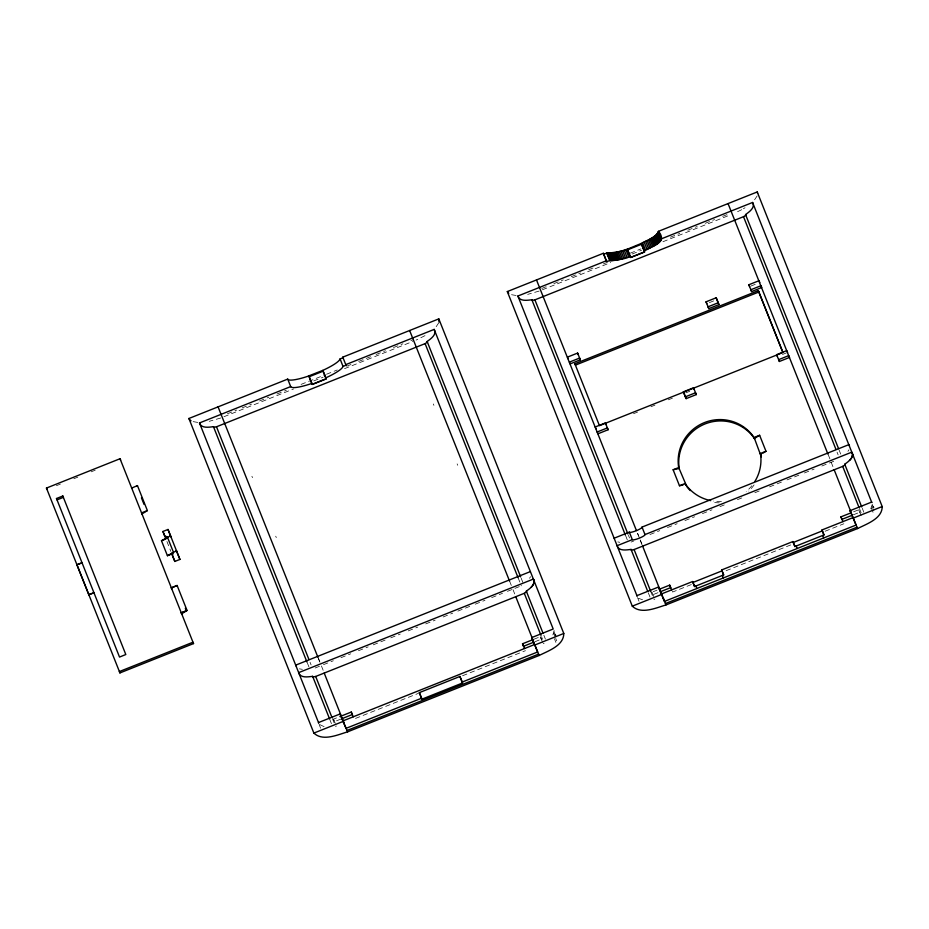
<?xml version="1.0" encoding="UTF-8"?>
<svg xmlns="http://www.w3.org/2000/svg" width="929" height="929" viewBox="0 0 929 929"><rect width="100%" height="100%" fill="white"/><g stroke="black" fill="none" stroke-linecap="round" stroke-linejoin="round"><path stroke-width="0.7" stroke-dasharray="4.64 3.48" d="M552.906 634.902L554.079 630.675L556.076 635.773M870.752 508.767L872.494 503.75L874.003 507.594M438.732 322.827L435.562 327.6M757.147 195.914L753.976 200.676M530.552 576.712L529.518 578.268M848.967 449.787L847.933 451.343M743.421 208.723L745.046 207.748M425.006 335.648L416.087 340.107M741.748 209.675L734.502 213.182M227.396 413.765L236.779 410.026M242.132 407.889L251.515 404.15M259.551 400.945L268.922 397.206M276.958 394.001L286.341 390.261M301.077 384.397L325.185 374.782M326.52 374.248L337.239 369.974M346.622 366.235L353.322 363.564M358.675 361.427L370.729 356.62M376.094 354.495L385.465 350.756M393.501 347.551L402.884 343.811M410.92 340.606L413.602 339.538M541.793 288.431L548.493 285.772M553.847 283.635L563.229 279.896M571.265 276.691L580.648 272.952M588.684 269.747L595.373 267.076M603.42 263.871L607.438 262.268M630.21 253.199L640.917 248.926M670.39 237.174L679.773 233.434M687.808 230.229L697.18 226.502M705.227 223.297L714.598 219.558M722.634 216.352L729.335 213.682M223.97 416.715L293.634 388.949M313.723 380.936L323.106 377.197M344.531 368.662L412.848 341.431M542.385 289.79L610.713 262.559M632.138 254.012L641.521 250.273M662.946 241.737L729.927 215.04M56.414 485.681L60.42 484.079M73.797 478.749L77.815 477.146M91.193 471.816L95.199 470.213M709.361 302.622L714.436 300.601M750.911 286.062L757.251 283.531M633.532 413.684L637.549 412.081M650.939 406.739L654.957 405.149M668.346 399.807L672.364 398.204M685.753 392.862L689.771 391.272M782.485 354.46L786.294 352.939M315.14 667.997L321.225 665.57M323.466 664.676L333.29 660.763M340.966 657.697L350.697 653.819M358.466 650.73L368.116 646.886M373.272 644.831L385.523 639.942M390.761 637.851L400.26 634.066M408.261 630.884L417.678 627.121M425.714 623.916L435.178 620.154M443.133 616.984L452.667 613.175M457.869 611.108L470.167 606.196M475.276 604.164L484.973 600.297M491.696 597.614L502.473 593.329M507.431 591.343L520.089 586.304M631.116 542.048L633.81 540.968M649.963 534.535L659.741 530.633M667.463 527.556L677.148 523.689M684.952 520.588L694.567 516.756M702.452 513.609L711.986 509.812M719.952 506.642L726.722 503.936M737.429 499.663L744.175 496.98M754.847 492.73L761.664 490.001M769.584 486.854L781.858 481.954M786.991 479.91L799.346 474.986M804.409 472.966L814.152 469.087M821.828 466.021L834.857 460.83M340.838 719.104L334.498 721.624L333.511 719.127L338.586 717.107M533.943 639.233L540.283 636.702L541.735 640.011M653.192 591.703L657 590.182M853.623 511.798L858.698 509.777L860.149 513.087M534.941 641.73L541.282 639.198L542.733 642.508M657.987 592.679L652.913 594.699L651.926 592.203L654.364 598.009M853.356 514.805L859.697 512.274L861.148 515.583M335.52 726.397L336.426 726.025M355.528 718.419L418.41 693.348M462.561 675.755L525.454 650.683M543.21 643.6L544.127 643.24M653.935 599.472L654.852 599.1M691.339 584.562L672.608 592.028L671.667 589.88M726.13 570.696L791.682 544.557M825.138 531.225L843.869 523.759M539.134 291.067L527.672 294.4M220.719 417.992L209.257 421.325M516.118 295.492L511.275 294.656M197.703 422.416L192.86 421.58M302.366 669.344L299.417 668.845M619.713 542.315L617.831 541.921M642.531 599.739L638.502 598.334M324.105 726.664L319.146 724.318M433.32 403.976L433.913 405.334M457.126 463.896L457.718 465.255M251.91 476.287L252.502 477.645M275.716 536.207L276.308 537.566M333.511 719.127L335.95 724.934M872.528 505.051L873.527 507.548M872.134 506.468L874.119 511.461M871.321 507.977L874.294 515.467M839.096 450.019L840.699 454.06M862.263 508.279L863.831 512.227M837.052 452.168L838.121 454.85M859.406 508.43L861.497 513.691M858.698 509.777L859.697 512.274M828.215 454.618L830.886 461.341M831.2 462.294L833.685 468.53M637.724 533.664L639.86 539.041M640.395 540.388L641.997 544.417M637.503 533.258L638.571 535.952M640.139 539.888L642.125 544.882M628.445 535.313L629.514 538.007M650.799 591.587L652.367 595.524M625.716 535.87L627.319 539.912M648.291 592.783L650.149 597.405M637.526 597.521L639.013 601.26M554.114 631.975L557.086 639.466M553.719 633.392L555.205 637.131M555.705 638.386L556.703 640.882M554.392 638.653L555.879 642.392M521.215 578.291L522.818 582.332M543.848 635.204L545.416 639.152M518.103 577.745L521.308 585.816M541.514 636.667L542.559 639.303M540.283 636.702L541.282 639.198M509.58 581.136L512.46 588.266M512.994 589.601L515.13 594.99M318.241 657.895L320.911 664.618M321.446 665.965L323.582 671.342M318.554 658.847L319.622 661.529M310.031 662.238L311.099 664.932M332.385 718.512L334.475 723.761M307.302 662.795L308.904 666.836M329.876 719.708L331.444 723.645M319.111 724.446L320.598 728.185M166.918 541.468L170.878 551.454M751.898 485.704A41.515 40.83 -23.7 0 1 746.231 491.511M721.438 501.393A41.515 40.83 -23.7 0 1 713.333 501.068M754.104 484.892A41.515 40.83 -23.7 0 1 748.832 491.058M719.313 502.821A41.515 40.83 -23.7 0 1 711.254 501.974"/><path stroke-width="1.39" d="M644.261 251.12L641.219 243.456C646.944 239.984 655.769 237.952 658.452 231.321L757.228 191.955L882.202 506.549C882.271 518.707 866.734 523.886 857.583 528.555L666.023 604.918C655.886 607.949 641.173 614.684 632.289 606.161L507.315 291.567L603.351 253.292L606.567 261.351C614.139 259.911 622.72 260.027 630.234 256.52L630.686 257.53L644.633 251.968L644.192 250.958C651.043 246.475 668.381 242.852 658.452 231.321M438.999 321.957L438.813 318.879L342.778 357.154L346.006 365.213L343.01 366.456A28.137 5.075 -21.7 0 1 327.159 377.232L325.777 377.871L326.218 378.893L312.272 384.455L311.819 383.433L310.367 383.932A28.137 5.075 -21.7 0 1 290.696 386.592L199.491 422.95C201.233 428.594 208.862 427.259 213.461 426.666L213.751 427.34L216.492 426.783L425.099 343.625L427.433 342.162L427.143 341.489C430.777 338.864 437.176 334.452 434.18 329.4L345.751 364.644L346.006 365.213M533.06 584.968L534.314 581.368L533.362 579.081L298.673 672.631C300.276 678.333 308.184 676.881 312.643 676.335L312.945 677.02L315.686 676.463L524.281 593.306L526.627 591.843L526.325 591.169C529.89 588.521 535.673 584.736 533.757 579.591M851.475 458.043L852.729 454.444L851.777 452.156L645.005 534.581A6.828 1.231 -21.7 0 1 639.14 538.239A6.828 1.231 -21.7 0 1 632.312 539.633L617.088 545.706C618.691 551.408 626.599 549.956 631.058 549.411L631.36 550.096L634.101 549.538L842.696 466.381L845.042 464.918L844.74 464.245C848.305 461.597 854.088 457.811 852.183 452.667M342.778 357.154L343.022 357.723L340.026 358.966A28.137 5.075 -21.7 0 1 324.186 369.742L322.804 370.381L325.847 378.045M531.063 587.36L532.491 585.758M849.478 460.436L850.918 458.833M838.562 448.672L745.557 214.564C749.192 211.94 755.591 207.527 752.595 202.476L661.378 238.834M136.76 486.041L137.457 485.6L147.374 510.578L141.998 513.934M174.849 561.441L172.446 555.472L173.351 552.023L167.406 537.043L164.654 535.87L162.947 531.481L168.021 529.46L179.924 559.421L174.849 561.441L171.528 553.161L171.877 553.951L167.429 555.716L161.483 540.736L170.495 535.801L170.994 536.95M167.429 555.716L176.452 550.781L176.951 551.931M606.567 261.351L606.323 260.782L517.906 296.026C519.648 301.67 527.277 300.334 531.876 299.742L532.178 300.415L534.907 299.858L743.514 216.701L745.848 215.238L745.557 214.564M181.678 613.802L187.054 610.446L177.125 585.479L171.354 587.941M762.883 453.143L765.984 451.262L759.632 435.283L754.464 438.407L761.304 456.847M322.804 370.381L307.383 376.442A28.137 5.075 -21.7 0 1 287.723 379.102L188.901 418.491L313.874 733.086C322.758 741.609 337.471 734.874 347.609 731.843L539.168 655.479C548.319 650.811 563.845 645.632 563.787 633.473L438.813 318.879M614.115 538.216L629.339 532.143A6.828 1.231 -21.7 0 0 636.168 530.749A6.828 1.231 -21.7 0 0 642.02 527.091L848.804 444.666L849.489 445.734M603.595 253.861C611.177 252.549 619.991 252.223 627.33 249.193L641.219 243.456M120.027 458.729L193.522 643.588L119.946 672.921L46.45 488.062L120.027 458.729L120.619 460.087M56.483 498.513L62.824 495.993L63.416 497.34L57.075 499.872L56.483 498.513L119.527 657.07L125.81 654.527L62.824 495.993M137.457 485.6L131.686 488.062M147.374 510.578L141.545 512.901L142.195 514.387M708.804 308.625L706.028 301.832L716.178 297.779L716.967 299.591L718.953 304.584L708.804 308.625L708.014 306.825L718.163 302.773L718.953 304.584M751.619 291.567L750.829 289.755L760.979 285.714L761.768 287.514L751.619 291.567L748.844 284.762L758.993 280.721L759.783 282.521M578.372 354.832L577.606 353.078L567.456 357.119L568.223 358.884M580.358 359.825L570.209 363.878L569.442 362.113L579.591 358.071L580.358 359.825L577.606 353.078M758.308 290.638L782.903 352.555L599.46 425.668L574.865 363.75L758.308 290.638L782.427 351.208M758.9 291.985L575.457 365.109L574.865 363.75M88.754 594.572L93.922 592.772L88.859 594.792L76.852 564.611L82.031 562.811L78.222 564.321M161.483 540.736L165.919 538.971L162.947 531.481M177.125 585.479L171.296 587.802L171.76 588.835M606.149 424.739L605.36 422.939L595.21 426.98L596 428.792M693.522 387.788L696.297 394.593L686.148 398.634L683.372 391.841L693.522 387.788L694.323 389.599M779.396 361.474L778.607 359.662L788.744 355.621L789.545 357.421L779.396 361.474L776.621 354.669L786.77 350.628L787.56 352.428M685.358 396.834L695.507 392.781L696.297 394.593M608.135 429.732L597.986 433.785L597.196 431.973L607.345 427.932L608.135 429.732L605.36 422.939M187.054 610.446L181.213 612.768L181.875 614.255M181.283 612.896L186.357 610.876L185.312 608.251M683.047 484.961L679.471 485.751L673.13 469.772L678.693 467.554L678.402 465.545A41.515 40.83 -23.7 0 1 704.472 422.567A41.515 40.83 -23.7 0 1 752.896 435.852L754.662 438.86L753.5 437.199A41.515 40.83 -23.7 0 0 705.076 423.926A41.515 40.83 -23.7 0 0 678.994 466.904L679.285 468.901L678.693 467.554M754.069 437.513L759.632 435.283M679.471 485.751L685.045 483.533L686.206 485.193A41.515 40.83 -23.7 0 0 710.662 500.615M754.987 481.268A41.515 40.83 -23.7 0 0 760.712 455.489L760.41 453.491L765.984 451.262M530.389 571.59L295.701 665.141L295.805 665.768M318.624 723.192L318.508 722.565L340.084 713.96L346.076 728.336L421.557 698.248L421.952 699.154L462.549 682.978L459.925 676.451L419.327 692.639L421.557 698.248M539.168 655.479L531.632 637.608L553.196 629.014L434.18 329.4M637.039 596.267L636.934 595.64L658.498 587.035L661.518 593.921L692.593 581.542L694.578 586.536L723.656 574.935L721.67 569.941L792.913 541.549L794.899 546.542L823.977 534.953L821.991 529.96L853.077 517.569L856.05 525.059L664.49 601.411L661.471 593.573M857.583 528.555L850.047 510.683L871.623 502.09L872.017 502.601M339.851 716.607L351.267 712.055L353.252 716.805M533.664 642.241L523.515 646.282L522.528 643.785L532.677 639.744M659.532 589.172L669.681 585.131L671.667 589.88M852.079 515.316L841.929 519.357L840.942 516.861L851.092 512.82M342.116 718.593L352.254 714.552L351.267 712.055M660.531 591.668L670.68 587.627L669.681 585.131M343.103 720.846L534.663 644.494L537.636 651.984L462.154 682.072L459.925 676.451M313.874 733.086L343.056 721.45L347.609 731.843M534.616 645.098L563.787 633.473M632.289 606.161L661.471 594.525L666.023 604.918M853.031 518.173L882.202 506.549M692.999 582.437L722.065 570.847M793.32 542.455L822.386 530.865M347.016 730.484L538.576 654.132M665.431 603.56L856.991 527.207M673.13 469.772L679.087 468.448L686.798 486.541A41.515 40.83 -23.7 0 0 690.282 490.593M190.352 420.303L191.072 420.791M508.767 293.378L507.315 291.567M189.748 419.757L188.901 418.491M659.95 235.072L658.429 232.053L661.425 239.531M850.047 510.683L853.077 517.569M748.844 284.762L749.633 286.573M776.621 354.669L777.41 356.481M840.942 516.861L842.928 521.61M706.028 301.832L706.818 303.632M760.41 453.491L761.002 454.838M683.372 391.841L686.148 398.634M685.045 483.533L685.637 484.88M531.632 637.608L534.663 644.494M522.528 643.785L524.513 648.535M193.522 643.588L192.93 642.241L119.353 671.562L119.946 672.921M46.45 488.062L47.042 489.409M462.154 682.072L462.549 682.978M658.452 231.681L661.46 239.159M419.327 692.639L421.952 699.154M176.452 550.781L179.924 559.421M752.595 202.476L871.623 502.09M844.74 464.245L861.74 506.967M743.514 216.701L835.984 449.473M842.696 466.381L858.884 507.118M827.994 454.223L728.046 203.579M834.172 469.784L851.452 513.261M821.991 529.96L823.977 534.953M822.711 535.452L823.698 537.949M716.178 297.779L718.163 302.773M796.176 546.031L797.163 548.528M792.913 541.549L794.899 546.542M658.301 232.447L661.274 239.949M658.046 232.9L661.018 240.39M657.674 233.388L660.647 240.878M657.198 233.922L660.171 241.412M656.606 234.48L659.59 241.97M655.92 235.072L658.893 242.562M655.131 235.687L658.104 243.177M654.248 236.326L657.221 243.816M653.261 237L656.246 244.49M652.193 237.685L655.166 245.175M651.032 238.393L654.016 245.883M649.801 239.113L652.773 246.603M648.488 239.845L651.461 247.335M647.107 240.576L650.079 248.066M645.655 241.331L648.639 248.821M644.157 242.074L647.13 249.564M642.601 242.817L645.574 250.307M627.261 249.018L630.315 256.683M625.798 249.518L628.782 257.008M624.16 250.04L627.133 257.53M622.546 250.54L625.519 258.03M620.967 250.993L623.951 258.494M619.446 251.422L622.43 258.912M617.982 251.794L620.955 259.284M616.577 252.131L619.55 259.621M615.23 252.421L618.215 259.911M613.964 252.665L616.949 260.155M612.78 252.862L615.753 260.352M611.677 253.013L614.65 260.503M610.655 253.106L613.639 260.596M609.738 253.164L612.71 260.654M608.913 253.164L611.886 260.654M608.181 253.118L611.154 260.608M607.554 253.025L610.527 260.515M607.043 252.885L610.016 260.375M606.521 252.688L609.598 260.19M603.351 253.292L606.323 260.782M721.67 569.941L723.656 574.935M722.39 575.446L723.377 577.943M695.844 586.025L696.843 588.521M692.593 581.542L694.578 586.536M642.02 527.091L645.005 534.581M661.227 592.818L662.284 595.501M663.352 598.195L664.421 600.877M636.435 530.575L536.497 279.943M642.624 546.136L659.892 589.625M658.498 587.035L661.471 594.525M629.339 532.143L632.312 539.633M534.907 299.858L627.911 533.966M634.101 549.538L650.799 591.587M531.876 299.742L625.414 535.197M631.058 549.411L647.768 591.471M517.906 296.026L636.934 595.64M427.143 341.489L520.681 576.944M526.325 591.169L543.035 633.218M425.099 343.625L518.103 577.745M524.281 593.306L540.992 635.355M509.58 581.136L409.631 330.503M515.758 596.708L533.037 640.186M340.095 358.884L343.01 366.456M308.846 375.943L311.9 383.607M287.723 379.102L290.696 386.592M342.267 718.396L343.869 722.425M318.02 657.5L218.071 406.867M324.209 673.06L341.477 716.549M340.084 713.96L343.056 721.45M216.492 426.783L308.962 659.544M315.686 676.463L331.862 717.2M213.461 426.666L307 662.122M312.643 676.335L329.656 719.069M199.491 422.95L318.508 722.565M141.452 497.863L144.065 504.435M604.094 255.103L603.838 254.476M168.021 529.46L170.495 535.801M757.228 191.955L757.576 193.406M323.118 371.182L309.171 376.744L312.214 384.339L326.172 378.777L323.118 371.182M641.533 244.257L627.586 249.82L630.628 257.414L644.587 251.852L641.533 244.257"/></g></svg>
